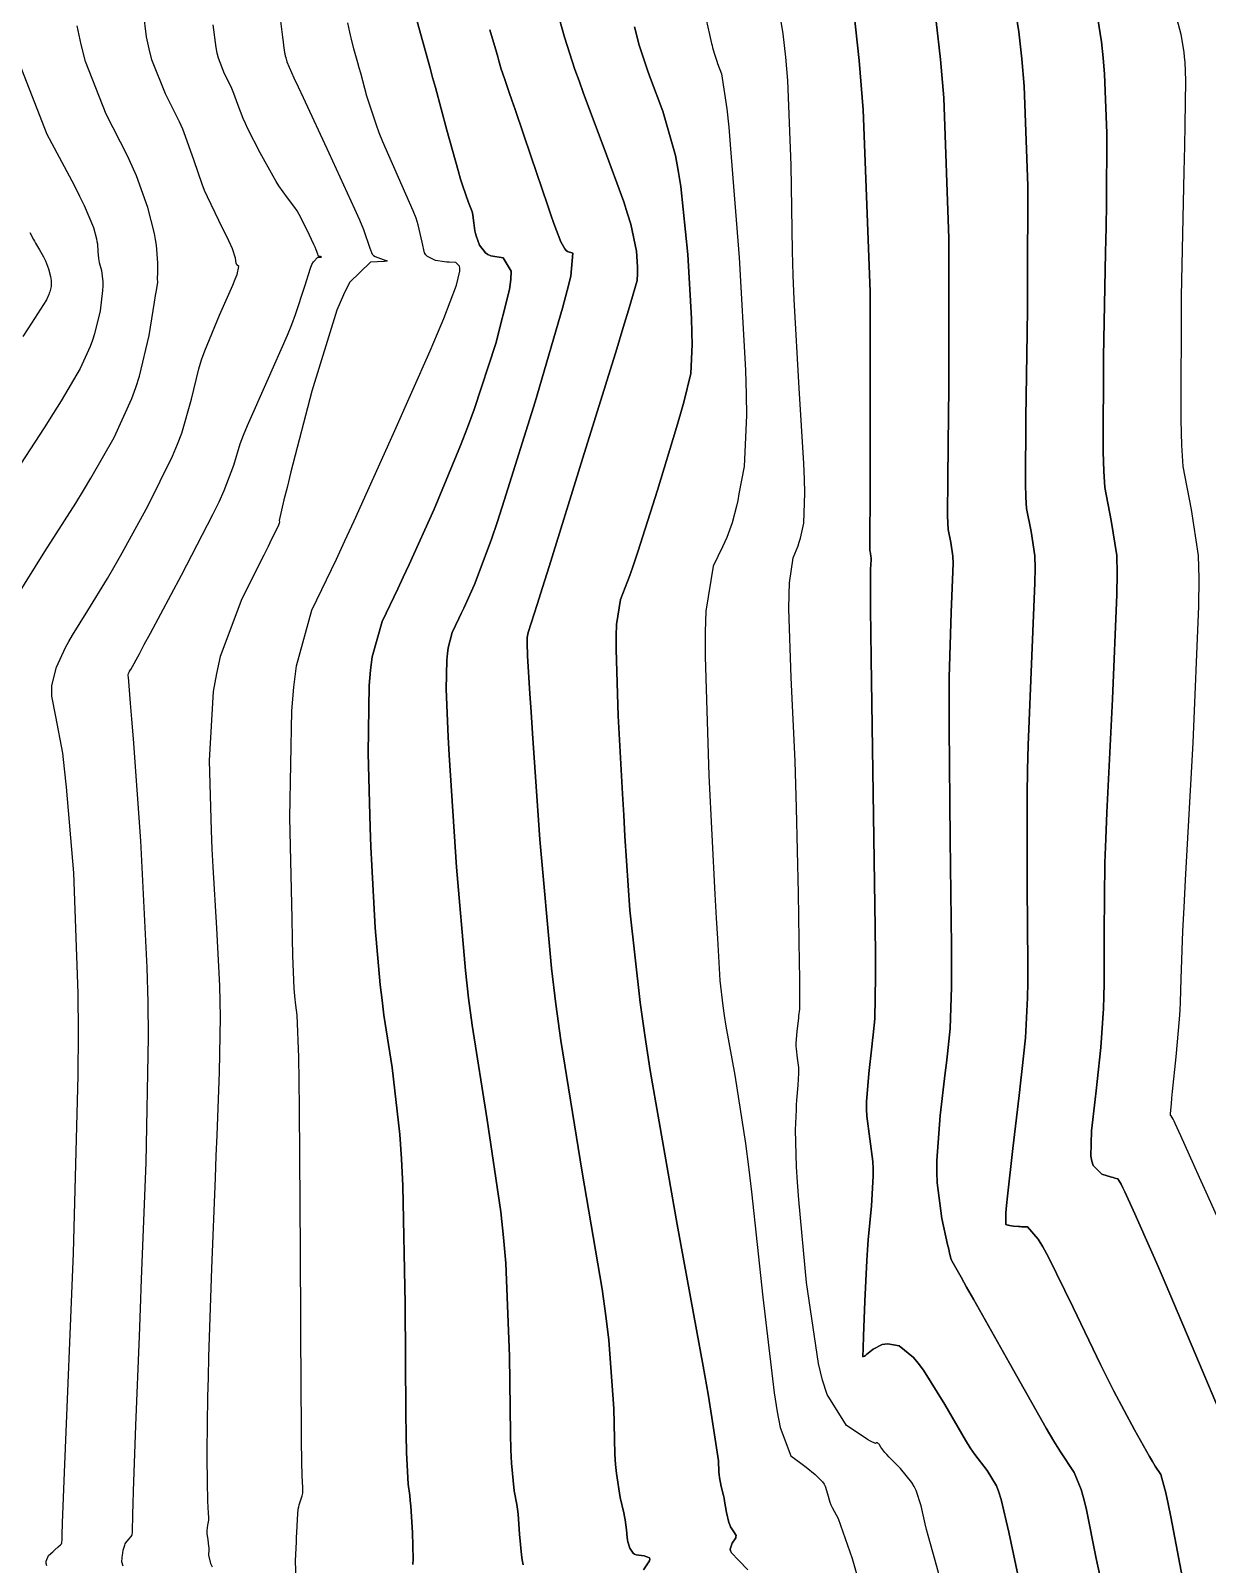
# Model space of a CAD drawing. Header units: metres. Extents: x 837476 to 838477, y 1189012 to 1191014.
# Drawn here: x 837809.7 to 837859.4, y 1189316.3 to 1189381.1 of the extents above; entities that cross this region are included whole.
import ezdxf

# ---------------------------------------------------------------- set-up
doc = ezdxf.new("R2010")
doc.units = ezdxf.units.M
doc.header["$LTSCALE"] = 0.3
doc.layers.add('COTAS 10', color=1, linetype='Continuous')
doc.layers.add('COTAS INT', color=252, linetype='Continuous')

msp = doc.modelspace()

# ---------------------------------------------------------------- linework, layer by layer
at = {"layer": 'COTAS 10'}
for points in [[(837835.58, 1189316.024), (837835.828, 1189316.407), (837835.842, 1189316.479), (837835.833, 1189316.536), (837835.6, 1189316.618), (837835.272, 1189316.658), (837835.202, 1189316.689), (837835.141, 1189316.727), (837834.995, 1189316.936), (837834.922, 1189317.216), (837834.906, 1189317.3), (837834.892, 1189317.386), (837834.861, 1189317.719), (837834.808, 1189318.141), (837834.781, 1189318.283), (837834.749, 1189318.436), (837834.588, 1189319.083), (837834.43, 1189320.096), (837834.398, 1189320.481), (837834.373, 1189320.912), (837834.327, 1189322.843), (837834.115, 1189325.731), (837833.985, 1189326.764), (837833.824, 1189327.899), (837832.986, 1189332.843), (837832.078, 1189338.409), (837831.873, 1189339.937), (837831.688, 1189341.458), (837831.19, 1189346.904), (837830.888, 1189351.385), (837830.828, 1189352.297), (837830.777, 1189353.068), (837830.678, 1189354.667), (837830.66, 1189355.227), (837830.661, 1189355.342), (837830.664, 1189355.44), (837830.698, 1189355.651), (837831.085, 1189356.844), (837831.31, 1189357.562), (837831.588, 1189358.447), (837833.018, 1189363.042), (837834.445, 1189367.654), (837834.72, 1189368.55), (837834.943, 1189369.28), (837835.314, 1189370.542), (837835.328, 1189370.843), (837835.326, 1189370.968), (837835.322, 1189371.111), (837835.284, 1189371.777), (837835.041, 1189372.92), (837834.908, 1189373.364), (837834.746, 1189373.864), (837833.921, 1189376.128), (837833.046, 1189378.446), (837832.853, 1189378.979), (837832.681, 1189379.465), (837832.235, 1189380.828), (837831.918, 1189381.984)], [(837831.918, 1189381.984), (837832.235, 1189380.828), (837832.681, 1189379.465), (837832.853, 1189378.979), (837833.046, 1189378.446), (837833.921, 1189376.128), (837834.746, 1189373.864), (837834.908, 1189373.364), (837835.041, 1189372.92), (837835.284, 1189371.777), (837835.322, 1189371.111), (837835.326, 1189370.968), (837835.328, 1189370.843), (837835.314, 1189370.542), (837834.943, 1189369.28), (837834.72, 1189368.55), (837834.445, 1189367.654), (837833.018, 1189363.042), (837831.588, 1189358.447), (837831.31, 1189357.562), (837831.085, 1189356.844), (837830.698, 1189355.651), (837830.664, 1189355.44), (837830.661, 1189355.342), (837830.66, 1189355.227), (837830.678, 1189354.667), (837830.777, 1189353.068), (837830.828, 1189352.297), (837830.888, 1189351.385), (837831.19, 1189346.904), (837831.688, 1189341.458), (837831.873, 1189339.937), (837832.078, 1189338.409), (837832.986, 1189332.843), (837833.824, 1189327.899), (837833.985, 1189326.764), (837834.115, 1189325.731), (837834.327, 1189322.843), (837834.373, 1189320.912), (837834.398, 1189320.481), (837834.43, 1189320.096), (837834.588, 1189319.083), (837834.749, 1189318.436), (837834.781, 1189318.283), (837834.808, 1189318.141), (837834.861, 1189317.719), (837834.892, 1189317.386), (837834.906, 1189317.3), (837834.922, 1189317.216), (837834.995, 1189316.936), (837835.141, 1189316.727), (837835.202, 1189316.689), (837835.272, 1189316.658), (837835.6, 1189316.618), (837835.833, 1189316.536), (837835.842, 1189316.479), (837835.828, 1189316.407), (837835.58, 1189316.024)], [(837813.581, 1189316.187), (837813.526, 1189316.363), (837813.535, 1189316.53), (837813.54, 1189316.582), (837813.547, 1189316.637), (837813.583, 1189316.858), (837813.647, 1189317.073), (837813.671, 1189317.124), (837813.697, 1189317.172), (837813.817, 1189317.317), (837813.925, 1189317.437), (837813.944, 1189317.47), (837813.959, 1189317.503), (837813.975, 1189317.619), (837813.989, 1189318.379), (837814.003, 1189318.818), (837814.021, 1189319.356), (837814.123, 1189322.123), (837814.269, 1189325.904), (837814.315, 1189327.081), (837814.364, 1189328.315), (837814.559, 1189333.241), (837814.652, 1189338.547), (837814.636, 1189340.021), (837814.602, 1189341.496), (837814.33, 1189346.842), (837814.012, 1189351.164), (837813.949, 1189351.994), (837813.898, 1189352.665), (837813.804, 1189353.767), (837813.792, 1189353.831), (837813.791, 1189353.848), (837813.792, 1189353.864), (837813.806, 1189353.922), (837813.835, 1189353.983), (837813.845, 1189354.002), (837813.856, 1189354.022), (837813.905, 1189354.099), (837814.267, 1189354.761), (837814.476, 1189355.149), (837814.732, 1189355.626), (837816.051, 1189358.086), (837817.378, 1189360.648), (837817.64, 1189361.188), (837817.856, 1189361.655), (837818.254, 1189362.731), (837818.531, 1189363.641), (837818.67, 1189364.002), (837818.837, 1189364.412), (837819.665, 1189366.287), (837820.522, 1189368.232), (837820.707, 1189368.686), (837820.87, 1189369.102), (837821.267, 1189370.298), (837821.503, 1189371.066), (837821.563, 1189371.213), (837821.621, 1189371.332), (837821.813, 1189371.523), (837821.938, 1189371.53), (837821.954, 1189371.533), (837821.962, 1189371.535), (837821.924, 1189371.549), (837821.852, 1189371.573), (837821.837, 1189371.583), (837821.826, 1189371.595), (837821.806, 1189371.648), (837821.737, 1189371.843), (837821.693, 1189371.944), (837821.64, 1189372.065), (837821.361, 1189372.669), (837821.023, 1189373.328), (837820.932, 1189373.483), (837820.843, 1189373.625), (837820.531, 1189374.042), (837820.169, 1189374.538), (837820.048, 1189374.732), (837819.918, 1189374.95), (837819.371, 1189375.94), (837818.859, 1189376.951), (837818.75, 1189377.183), (837818.655, 1189377.394), (837818.431, 1189377.98), (837818.265, 1189378.453), (837818.207, 1189378.592), (837818.144, 1189378.734), (837817.871, 1189379.278), (837817.611, 1189379.939), (837817.555, 1189380.157), (837817.507, 1189380.389), (837817.391, 1189381.349)], [(837855.36, 1189313.529), (837854.717, 1189316.499), (837854.284, 1189318.633), (837854.179, 1189319.063), (837854.08, 1189319.423), (837853.777, 1189320.141), (837853.199, 1189321.009), (837852.927, 1189321.463), (837852.606, 1189322.01), (837851.043, 1189324.758), (837849.526, 1189327.463), (837849.235, 1189327.982), (837849, 1189328.402), (837848.617, 1189329.09), (837848.6, 1189329.122), (837848.596, 1189329.128), (837848.593, 1189329.133), (837848.582, 1189329.141), (837848.516, 1189329.408), (837848.478, 1189329.577), (837848.431, 1189329.787), (837848.189, 1189330.886), (837847.997, 1189332.385), (837847.982, 1189332.846), (837847.983, 1189333.328), (837848.122, 1189335.234), (837848.336, 1189337.039), (837848.385, 1189337.456), (837848.428, 1189337.838), (837848.545, 1189338.918), (837848.597, 1189340.658), (837848.599, 1189341.456), (837848.596, 1189342.39), (837848.542, 1189346.905), (837848.496, 1189351.666), (837848.498, 1189352.756), (837848.506, 1189353.748), (837848.589, 1189356.502), (837848.661, 1189358.241), (837848.663, 1189358.591), (837848.656, 1189358.884), (837848.567, 1189359.469), (837848.462, 1189360.016), (837848.445, 1189360.284), (837848.434, 1189360.604), (837848.44, 1189362.182), (837848.473, 1189364.897), (837848.479, 1189365.933), (837848.484, 1189367.093), (837848.492, 1189372.31), (837848.269, 1189378.258), (837848.129, 1189379.878), (837847.955, 1189381.487)], [(837847.955, 1189381.487), (837848.129, 1189379.878), (837848.269, 1189378.258), (837848.492, 1189372.31), (837848.484, 1189367.093), (837848.479, 1189365.933), (837848.473, 1189364.897), (837848.44, 1189362.182), (837848.434, 1189360.604), (837848.445, 1189360.284), (837848.462, 1189360.016), (837848.567, 1189359.469), (837848.656, 1189358.884), (837848.663, 1189358.591), (837848.661, 1189358.241), (837848.589, 1189356.502), (837848.506, 1189353.748), (837848.498, 1189352.756), (837848.496, 1189351.666), (837848.542, 1189346.905), (837848.596, 1189342.39), (837848.599, 1189341.456), (837848.597, 1189340.658), (837848.545, 1189338.918), (837848.428, 1189337.838), (837848.385, 1189337.456), (837848.336, 1189337.039), (837848.122, 1189335.234), (837847.983, 1189333.328), (837847.982, 1189332.846), (837847.997, 1189332.385), (837848.189, 1189330.886), (837848.431, 1189329.787), (837848.478, 1189329.577), (837848.516, 1189329.408), (837848.582, 1189329.141), (837848.593, 1189329.133), (837848.596, 1189329.128), (837848.6, 1189329.122), (837848.617, 1189329.09), (837849, 1189328.402), (837849.235, 1189327.982), (837849.526, 1189327.463), (837851.043, 1189324.758), (837852.606, 1189322.01), (837852.927, 1189321.463), (837853.199, 1189321.009), (837853.777, 1189320.141), (837854.08, 1189319.423), (837854.179, 1189319.063), (837854.284, 1189318.633), (837854.717, 1189316.499), (837855.36, 1189313.529)]]:
    msp.add_lwpolyline(points, dxfattribs=at)
at = {"layer": 'COTAS INT'}
for points in [[(837858.418, 1189315.381), (837857.872, 1189318.261), (837857.759, 1189318.82), (837857.662, 1189319.275), (837857.449, 1189320.058), (837857.212, 1189320.414), (837857.1, 1189320.6), (837856.968, 1189320.824), (837856.327, 1189321.951), (837855.461, 1189323.581), (837855.188, 1189324.122), (837854.9, 1189324.702), (837853.74, 1189327.123), (837852.68, 1189329.274), (837852.456, 1189329.684), (837852.261, 1189330.013), (837851.807, 1189330.533), (837851.559, 1189330.533), (837851.495, 1189330.536), (837851.433, 1189330.539), (837851.223, 1189330.56), (837851.052, 1189330.586), (837851.014, 1189330.593), (837850.98, 1189330.599), (837850.889, 1189330.62), (837850.897, 1189331.125), (837850.924, 1189331.436), (837850.963, 1189331.822), (837851.193, 1189333.837), (837851.458, 1189336.076), (837851.519, 1189336.603), (837851.574, 1189337.09), (837851.728, 1189338.515), (837851.81, 1189340.208), (837851.82, 1189340.865), (837851.825, 1189341.602), (837851.797, 1189344.943), (837851.79, 1189348.789), (837851.808, 1189349.846), (837851.834, 1189350.898), (837851.999, 1189354.667), (837852.127, 1189357.753), (837852.13, 1189358.374), (837852.119, 1189358.895), (837851.961, 1189359.934), (837851.773, 1189360.904), (837851.744, 1189361.381), (837851.724, 1189361.948), (837851.734, 1189364.749), (837851.793, 1189368.313), (837851.805, 1189369.361), (837851.813, 1189370.436), (837851.827, 1189374.539), (837851.669, 1189378.763), (837851.57, 1189379.914), (837851.446, 1189381.056), (837850.798, 1189385.115)], [(837850.798, 1189385.115), (837851.446, 1189381.056), (837851.57, 1189379.914), (837851.669, 1189378.763), (837851.827, 1189374.539), (837851.813, 1189370.436), (837851.805, 1189369.361), (837851.793, 1189368.313), (837851.734, 1189364.749), (837851.724, 1189361.948), (837851.744, 1189361.381), (837851.773, 1189360.904), (837851.961, 1189359.934), (837852.119, 1189358.895), (837852.13, 1189358.374), (837852.127, 1189357.753), (837851.999, 1189354.667), (837851.834, 1189350.898), (837851.808, 1189349.846), (837851.79, 1189348.789), (837851.797, 1189344.943), (837851.825, 1189341.602), (837851.82, 1189340.865), (837851.81, 1189340.208), (837851.728, 1189338.515), (837851.574, 1189337.09), (837851.519, 1189336.603), (837851.458, 1189336.076), (837851.193, 1189333.837), (837850.963, 1189331.822), (837850.924, 1189331.436), (837850.897, 1189331.125), (837850.889, 1189330.62), (837850.98, 1189330.599), (837851.014, 1189330.593), (837851.052, 1189330.586), (837851.223, 1189330.56), (837851.433, 1189330.539), (837851.495, 1189330.536), (837851.559, 1189330.533), (837851.807, 1189330.533), (837852.261, 1189330.013), (837852.456, 1189329.684), (837852.68, 1189329.274), (837853.74, 1189327.123), (837854.9, 1189324.702), (837855.188, 1189324.122), (837855.461, 1189323.581), (837856.327, 1189321.951), (837856.968, 1189320.824), (837857.1, 1189320.6), (837857.212, 1189320.414), (837857.449, 1189320.058), (837857.662, 1189319.275), (837857.759, 1189318.82), (837857.872, 1189318.261), (837858.418, 1189315.381)], [(837848.469, 1189314.38), (837847.904, 1189316.416), (837847.607, 1189317.474), (837847.54, 1189317.733), (837847.479, 1189317.977), (837847.315, 1189318.734), (837847.106, 1189319.378), (837847.018, 1189319.55), (837846.915, 1189319.719), (837846.435, 1189320.308), (837845.964, 1189320.793), (837845.867, 1189320.897), (837845.786, 1189320.988), (837845.616, 1189321.205), (837845.549, 1189321.313), (837845.533, 1189321.334), (837845.518, 1189321.353), (837845.473, 1189321.389), (837845.436, 1189321.393), (837845.425, 1189321.392), (837845.415, 1189321.389), (837845.38, 1189321.369), (837845.172, 1189321.468), (837845.053, 1189321.541), (837844.908, 1189321.633), (837844.16, 1189322.129), (837843.339, 1189323.435), (837843.148, 1189324.039), (837842.972, 1189324.747), (837842.467, 1189328.177), (837842.149, 1189331.668), (837842.092, 1189332.415), (837842.048, 1189333.066), (837841.998, 1189334.623), (837842.039, 1189335.481), (837842.051, 1189335.691), (837842.065, 1189335.89), (837842.118, 1189336.512), (837842.149, 1189337.021), (837842.148, 1189337.148), (837842.143, 1189337.271), (837842.091, 1189337.665), (837842.041, 1189338.053), (837842.037, 1189338.172), (837842.037, 1189338.296), (837842.072, 1189338.784), (837842.127, 1189339.245), (837842.139, 1189339.351), (837842.15, 1189339.448), (837842.18, 1189339.724), (837842.186, 1189340.608), (837842.182, 1189341.089), (837842.176, 1189341.673), (837842.133, 1189344.633), (837842.05, 1189348.238), (837842.019, 1189349.228), (837841.984, 1189350.215), (837841.827, 1189353.748), (837841.727, 1189356.661), (837841.729, 1189357.257), (837841.743, 1189357.76), (837841.898, 1189358.818), (837842.111, 1189359.322), (837842.162, 1189359.477), (837842.209, 1189359.639), (837842.35, 1189360.278), (837842.392, 1189361.568), (837842.377, 1189362.14), (837842.35, 1189362.806), (837842.159, 1189365.986), (837841.945, 1189369.737), (837841.904, 1189370.762), (837841.871, 1189371.781), (837841.819, 1189375.412), (837841.679, 1189378.995), (837841.591, 1189379.984), (837841.482, 1189380.971), (837840.909, 1189384.523)], [(837848.469, 1189314.38), (837847.904, 1189316.416), (837847.607, 1189317.474), (837847.54, 1189317.733), (837847.479, 1189317.977), (837847.315, 1189318.734), (837847.106, 1189319.378), (837847.018, 1189319.55), (837846.915, 1189319.719), (837846.435, 1189320.308), (837845.964, 1189320.793), (837845.867, 1189320.897), (837845.786, 1189320.988), (837845.616, 1189321.205), (837845.549, 1189321.313), (837845.533, 1189321.334), (837845.518, 1189321.353), (837845.473, 1189321.389), (837845.436, 1189321.393), (837845.425, 1189321.392), (837845.415, 1189321.389), (837845.38, 1189321.369), (837845.172, 1189321.468), (837845.053, 1189321.541), (837844.908, 1189321.633), (837844.16, 1189322.129), (837843.339, 1189323.435), (837843.148, 1189324.039), (837842.972, 1189324.747), (837842.467, 1189328.177), (837842.149, 1189331.668), (837842.092, 1189332.415), (837842.048, 1189333.066), (837841.998, 1189334.623), (837842.039, 1189335.481), (837842.051, 1189335.691), (837842.065, 1189335.89), (837842.118, 1189336.512), (837842.149, 1189337.021), (837842.148, 1189337.148), (837842.143, 1189337.271), (837842.091, 1189337.665), (837842.041, 1189338.053), (837842.037, 1189338.172), (837842.037, 1189338.296), (837842.072, 1189338.784), (837842.127, 1189339.245), (837842.139, 1189339.351), (837842.15, 1189339.448), (837842.18, 1189339.724), (837842.186, 1189340.608), (837842.182, 1189341.089), (837842.176, 1189341.673), (837842.133, 1189344.633), (837842.05, 1189348.238), (837842.019, 1189349.228), (837841.984, 1189350.215), (837841.827, 1189353.748), (837841.727, 1189356.661), (837841.729, 1189357.257), (837841.743, 1189357.76), (837841.898, 1189358.818), (837842.111, 1189359.322), (837842.162, 1189359.477), (837842.209, 1189359.639), (837842.35, 1189360.278), (837842.392, 1189361.568), (837842.377, 1189362.14), (837842.35, 1189362.806), (837842.159, 1189365.986), (837841.945, 1189369.737), (837841.904, 1189370.762), (837841.871, 1189371.781), (837841.819, 1189375.412), (837841.679, 1189378.995), (837841.591, 1189379.984), (837841.482, 1189380.971), (837840.909, 1189384.523)], [(837854.554, 1189383.027), (837854.937, 1189380.625), (837855.011, 1189379.949), (837855.07, 1189379.268), (837855.163, 1189376.768), (837855.143, 1189373.779), (837855.13, 1189372.789), (837855.114, 1189371.729), (837855.029, 1189367.316), (837855.014, 1189363.292), (837855.043, 1189362.477), (837855.085, 1189361.792), (837855.354, 1189360.399), (837855.581, 1189358.906), (837855.597, 1189358.158), (837855.593, 1189357.265), (837855.409, 1189352.832), (837855.161, 1189348.049), (837855.117, 1189346.935), (837855.084, 1189345.913), (837855.052, 1189342.982), (837855.054, 1189340.814), (837855.041, 1189340.273), (837855.023, 1189339.758), (837854.91, 1189338.112), (837854.76, 1189336.671), (837854.718, 1189336.285), (837854.675, 1189335.906), (837854.521, 1189334.581), (837854.493, 1189333.518), (837854.53, 1189333.302), (837854.586, 1189333.121), (837854.951, 1189332.751), (837855.355, 1189332.631), (837855.435, 1189332.608), (837855.503, 1189332.589), (837855.632, 1189332.556), (837855.768, 1189332.326), (837855.839, 1189332.183), (837855.924, 1189332.006), (837856.352, 1189331.079), (837857.064, 1189329.462), (837857.329, 1189328.849), (837857.623, 1189328.165), (837858.928, 1189325.099), (837860.146, 1189322.195)], [(837860.146, 1189322.195), (837858.928, 1189325.099), (837857.623, 1189328.165), (837857.329, 1189328.849), (837857.064, 1189329.462), (837856.352, 1189331.079), (837855.924, 1189332.006), (837855.839, 1189332.183), (837855.768, 1189332.326), (837855.632, 1189332.556), (837855.503, 1189332.589), (837855.435, 1189332.608), (837855.355, 1189332.631), (837854.951, 1189332.751), (837854.586, 1189333.121), (837854.53, 1189333.302), (837854.493, 1189333.518), (837854.521, 1189334.581), (837854.675, 1189335.906), (837854.718, 1189336.285), (837854.76, 1189336.671), (837854.91, 1189338.112), (837855.023, 1189339.758), (837855.041, 1189340.273), (837855.054, 1189340.814), (837855.052, 1189342.982), (837855.084, 1189345.913), (837855.117, 1189346.935), (837855.161, 1189348.049), (837855.409, 1189352.832), (837855.593, 1189357.265), (837855.597, 1189358.158), (837855.581, 1189358.906), (837855.354, 1189360.399), (837855.085, 1189361.792), (837855.043, 1189362.477), (837855.014, 1189363.292), (837855.029, 1189367.316), (837855.114, 1189371.729), (837855.13, 1189372.789), (837855.143, 1189373.779), (837855.163, 1189376.768), (837855.07, 1189379.268), (837855.011, 1189379.949), (837854.937, 1189380.625), (837854.554, 1189383.027)], [(837810.357, 1189316.2), (837810.331, 1189316.299), (837810.321, 1189316.389), (837810.419, 1189316.629), (837810.606, 1189316.791), (837810.652, 1189316.832), (837810.697, 1189316.87), (837810.838, 1189316.994), (837810.938, 1189317.088), (837810.957, 1189317.108), (837810.973, 1189317.125), (837810.995, 1189317.164), (837810.998, 1189317.307), (837811.001, 1189317.389), (837811.004, 1189317.489), (837811.023, 1189318.007), (837811.107, 1189320.144), (837811.476, 1189329.411), (837811.68, 1189336.922), (837811.692, 1189338.725), (837811.685, 1189340.408), (837811.498, 1189345.49), (837811.19, 1189349.12), (837811.107, 1189349.889), (837811.025, 1189350.555), (837810.735, 1189352.106), (837810.566, 1189352.963), (837810.56, 1189353.192), (837810.571, 1189353.416), (837810.76, 1189354.196), (837811.149, 1189355.022), (837811.287, 1189355.276), (837811.437, 1189355.541), (837812.089, 1189356.589), (837812.925, 1189357.946), (837813.192, 1189358.405), (837813.475, 1189358.901), (837814.623, 1189360.996), (837815.666, 1189363.109), (837815.882, 1189363.616), (837816.067, 1189364.09), (837816.473, 1189365.518), (837816.776, 1189366.799), (837816.897, 1189367.179), (837817.033, 1189367.571), (837817.655, 1189369.075), (837818.221, 1189370.349), (837818.321, 1189370.595), (837818.397, 1189370.794), (837818.468, 1189371.126), (837818.392, 1189371.198), (837818.376, 1189371.233), (837818.361, 1189371.274), (837818.326, 1189371.478), (837818.206, 1189371.873), (837818.137, 1189372.035), (837818.053, 1189372.219), (837817.624, 1189373.074), (837817.143, 1189374.072), (837817.026, 1189374.346), (837816.917, 1189374.62), (837816.584, 1189375.605), (837816.224, 1189376.633), (837816.098, 1189376.936), (837815.96, 1189377.246), (837815.367, 1189378.428), (837814.8, 1189379.868), (837814.679, 1189380.341), (837814.574, 1189380.846), (837814.321, 1189382.937)], [(837860.707, 1189329.026), (837859.368, 1189331.993), (837859.088, 1189332.616), (837858.846, 1189333.152), (837858.299, 1189334.37), (837858.056, 1189334.899), (837858.007, 1189335.001), (837857.966, 1189335.083), (837857.882, 1189335.22), (837857.857, 1189335.242), (837857.853, 1189335.252), (837857.85, 1189335.265), (837857.85, 1189335.325), (837857.893, 1189335.735), (837857.916, 1189335.968), (837857.945, 1189336.252), (837858.093, 1189337.709), (837858.236, 1189339.308), (837858.262, 1189339.682), (837858.282, 1189340.026), (837858.307, 1189341.02), (837858.378, 1189343.036), (837858.427, 1189344.024), (837858.489, 1189345.199), (837858.819, 1189350.997), (837859.059, 1189356.777), (837859.065, 1189357.942), (837859.044, 1189358.917), (837858.747, 1189360.863), (837858.396, 1189362.68), (837858.341, 1189363.573), (837858.305, 1189364.636), (837858.323, 1189369.884), (837858.434, 1189375.145), (837858.455, 1189376.217), (837858.472, 1189377.122), (837858.499, 1189378.997), (837858.47, 1189379.773), (837858.452, 1189379.984), (837858.429, 1189380.194), (837858.31, 1189380.939), (837857.783, 1189382.92)], [(837860.707, 1189329.026), (837859.368, 1189331.993), (837859.088, 1189332.616), (837858.846, 1189333.152), (837858.299, 1189334.37), (837858.056, 1189334.899), (837858.007, 1189335.001), (837857.966, 1189335.083), (837857.882, 1189335.22), (837857.857, 1189335.242), (837857.853, 1189335.252), (837857.85, 1189335.265), (837857.85, 1189335.325), (837857.893, 1189335.735), (837857.916, 1189335.968), (837857.945, 1189336.252), (837858.093, 1189337.709), (837858.236, 1189339.308), (837858.262, 1189339.682), (837858.282, 1189340.026), (837858.307, 1189341.02), (837858.378, 1189343.036), (837858.427, 1189344.024), (837858.489, 1189345.199), (837858.819, 1189350.997), (837859.059, 1189356.777), (837859.065, 1189357.942), (837859.044, 1189358.917), (837858.747, 1189360.863), (837858.396, 1189362.68), (837858.341, 1189363.573), (837858.305, 1189364.636), (837858.323, 1189369.884), (837858.434, 1189375.145), (837858.455, 1189376.217), (837858.472, 1189377.122), (837858.499, 1189378.997), (837858.47, 1189379.773), (837858.452, 1189379.984), (837858.429, 1189380.194), (837858.31, 1189380.939), (837857.783, 1189382.92)], [(837820.195, 1189381.848), (837820.32, 1189380.831), (837820.345, 1189380.633), (837820.365, 1189380.471), (837820.402, 1189380.186), (837820.412, 1189380.135), (837820.416, 1189380.12), (837820.42, 1189380.104), (837820.436, 1189380.044), (837820.457, 1189379.966), (837820.465, 1189379.939), (837820.473, 1189379.91), (837820.507, 1189379.783), (837820.802, 1189379.108), (837820.974, 1189378.732), (837821.186, 1189378.275), (837822.278, 1189375.941), (837823.365, 1189373.577), (837823.573, 1189373.101), (837823.742, 1189372.702), (837824.015, 1189371.902), (837824.107, 1189371.65), (837824.161, 1189371.596), (837824.228, 1189371.548), (837824.57, 1189371.433), (837824.746, 1189371.37), (837824.708, 1189371.357), (837824.632, 1189371.344), (837824.044, 1189371.311), (837823.156, 1189370.462), (837822.891, 1189369.935), (837822.618, 1189369.282), (837821.563, 1189365.866), (837820.676, 1189362.447), (837820.509, 1189361.791), (837820.376, 1189361.261), (837820.18, 1189360.394), (837820.189, 1189360.331), (837820.185, 1189360.306), (837820.178, 1189360.279), (837820.132, 1189360.156), (837819.858, 1189359.598), (837819.707, 1189359.295), (837819.525, 1189358.929), (837818.594, 1189357.075), (837817.689, 1189354.646), (837817.522, 1189353.918), (837817.39, 1189353.165), (837817.218, 1189350.243), (837817.304, 1189347.283), (837817.336, 1189346.505), (837817.371, 1189345.746), (837817.528, 1189343.155), (837817.655, 1189340.719), (837817.672, 1189340.056), (837817.68, 1189339.399), (837817.642, 1189337.07), (837817.537, 1189334.402), (837817.503, 1189333.531), (837817.467, 1189332.603), (837817.32, 1189328.773), (837817.192, 1189325.027), (837817.169, 1189324.152), (837817.15, 1189323.347), (837817.124, 1189321.022), (837817.137, 1189319.487), (837817.142, 1189319.179), (837817.149, 1189318.922), (837817.178, 1189318.416), (837817.195, 1189318.233), (837817.194, 1189318.18), (837817.19, 1189318.126), (837817.153, 1189317.92), (837817.12, 1189317.695), (837817.118, 1189317.629), (837817.12, 1189317.56), (837817.155, 1189317.298), (837817.194, 1189317.031), (837817.199, 1189316.959), (837817.201, 1189316.889), (837817.188, 1189316.642), (837817.275, 1189316.294), (837817.341, 1189316.159)], [(837851.42, 1189315.753), (837851.016, 1189317.617), (837850.695, 1189319.006), (837850.598, 1189319.306), (837850.498, 1189319.571), (837850.106, 1189320.225), (837849.578, 1189320.906), (837849.392, 1189321.189), (837849.189, 1189321.511), (837848.31, 1189323.016), (837847.411, 1189324.473), (837847.195, 1189324.765), (837846.993, 1189325.01), (837846.385, 1189325.495), (837845.903, 1189325.578), (837845.781, 1189325.57), (837845.665, 1189325.548), (837845.286, 1189325.355), (837845.009, 1189325.133), (837844.956, 1189325.092), (837844.913, 1189325.061), (837844.846, 1189325.025), (837844.861, 1189325.4), (837844.881, 1189325.911), (837844.939, 1189327.38), (837845.024, 1189329.108), (837845.052, 1189329.553), (837845.082, 1189329.984), (837845.21, 1189331.42), (837845.285, 1189332.671), (837845.283, 1189332.986), (837845.271, 1189333.286), (837845.145, 1189334.255), (837845.021, 1189335.212), (837845.011, 1189335.504), (837845.011, 1189335.809), (837845.097, 1189337.009), (837845.232, 1189338.142), (837845.262, 1189338.404), (837845.289, 1189338.643), (837845.363, 1189339.321), (837845.384, 1189341.108), (837845.378, 1189342.047), (837845.367, 1189343.178), (837845.287, 1189348.866), (837845.202, 1189354.543), (837845.188, 1189355.667), (837845.178, 1189356.597), (837845.179, 1189358.338), (837845.195, 1189358.729), (837845.196, 1189358.807), (837845.194, 1189358.873), (837845.174, 1189359.005), (837845.15, 1189359.128), (837845.147, 1189359.188), (837845.144, 1189359.26), (837845.145, 1189359.615), (837845.153, 1189361.481), (837845.154, 1189362.505), (837845.155, 1189363.75), (837845.156, 1189370.081), (837844.869, 1189377.753), (837844.688, 1189379.843), (837844.463, 1189381.918)], [(837844.463, 1189381.918), (837844.688, 1189379.843), (837844.869, 1189377.753), (837845.156, 1189370.081), (837845.155, 1189363.75), (837845.154, 1189362.505), (837845.153, 1189361.481), (837845.145, 1189359.615), (837845.144, 1189359.26), (837845.147, 1189359.188), (837845.15, 1189359.128), (837845.174, 1189359.005), (837845.194, 1189358.873), (837845.196, 1189358.807), (837845.195, 1189358.729), (837845.179, 1189358.338), (837845.178, 1189356.597), (837845.188, 1189355.667), (837845.202, 1189354.543), (837845.287, 1189348.866), (837845.367, 1189343.178), (837845.378, 1189342.047), (837845.384, 1189341.108), (837845.363, 1189339.321), (837845.289, 1189338.643), (837845.262, 1189338.404), (837845.232, 1189338.142), (837845.097, 1189337.009), (837845.011, 1189335.809), (837845.011, 1189335.504), (837845.021, 1189335.212), (837845.145, 1189334.255), (837845.271, 1189333.286), (837845.283, 1189332.986), (837845.285, 1189332.671), (837845.21, 1189331.42), (837845.082, 1189329.984), (837845.052, 1189329.553), (837845.024, 1189329.108), (837844.939, 1189327.38), (837844.881, 1189325.911), (837844.861, 1189325.4), (837844.846, 1189325.025), (837844.913, 1189325.061), (837844.956, 1189325.092), (837845.009, 1189325.133), (837845.286, 1189325.355), (837845.665, 1189325.548), (837845.781, 1189325.57), (837845.903, 1189325.578), (837846.385, 1189325.495), (837846.993, 1189325.01), (837847.195, 1189324.765), (837847.411, 1189324.473), (837848.31, 1189323.016), (837849.189, 1189321.511), (837849.392, 1189321.189), (837849.578, 1189320.906), (837850.106, 1189320.225), (837850.498, 1189319.571), (837850.598, 1189319.306), (837850.695, 1189319.006), (837851.016, 1189317.617), (837851.42, 1189315.753)], [(837809.018, 1189357.06), (837810.273, 1189359.078), (837811.584, 1189361.13), (837811.909, 1189361.662), (837812.217, 1189362.177), (837813.195, 1189363.907), (837813.951, 1189365.557), (837814.12, 1189366.022), (837814.272, 1189366.492), (837814.677, 1189368.218), (837814.91, 1189369.629), (837814.954, 1189369.9), (837814.989, 1189370.118), (837815.041, 1189370.475), (837815.039, 1189370.61), (837815.04, 1189370.689), (837815.042, 1189370.787), (837815.052, 1189371.291), (837814.995, 1189372.027), (837814.955, 1189372.271), (837814.903, 1189372.532), (837814.624, 1189373.621), (837814.141, 1189374.959), (837813.96, 1189375.377), (837813.759, 1189375.817), (837812.863, 1189377.578), (837811.99, 1189379.797), (837811.803, 1189380.525), (837811.64, 1189381.303)], [(837820.902, 1189315.575), (837820.872, 1189316.404), (837820.905, 1189317.209), (837820.913, 1189317.405), (837820.922, 1189317.59), (837820.949, 1189318.163), (837820.986, 1189318.592), (837821.001, 1189318.687), (837821.017, 1189318.77), (837821.09, 1189318.984), (837821.155, 1189319.152), (837821.167, 1189319.207), (837821.175, 1189319.267), (837821.18, 1189319.512), (837821.166, 1189319.74), (837821.162, 1189319.788), (837821.158, 1189319.83), (837821.143, 1189319.928), (837821.124, 1189321.427), (837821.118, 1189322.352), (837821.111, 1189323.498), (837821.082, 1189329.48), (837821.04, 1189335.531), (837821.026, 1189336.72), (837821.011, 1189337.699), (837820.943, 1189339.48), (837820.876, 1189339.9), (837820.861, 1189340.021), (837820.847, 1189340.143), (837820.806, 1189340.602), (837820.759, 1189341.999), (837820.741, 1189342.713), (837820.721, 1189343.569), (837820.629, 1189347.84), (837820.707, 1189352.345), (837820.794, 1189353.348), (837820.909, 1189354.245), (837821.561, 1189356.602), (837822.599, 1189358.759), (837822.958, 1189359.531), (837823.347, 1189360.378), (837825.01, 1189364.064), (837826.554, 1189367.57), (837826.868, 1189368.302), (837827.132, 1189368.932), (837827.679, 1189370.345), (837827.811, 1189370.941), (837827.814, 1189371.055), (837827.803, 1189371.147), (837827.643, 1189371.295), (837827.356, 1189371.311), (837827.265, 1189371.321), (837827.17, 1189371.332), (837826.784, 1189371.39), (837826.444, 1189371.55), (837826.378, 1189371.626), (837826.323, 1189371.716), (837826.224, 1189372.156), (837826.058, 1189372.897), (837825.962, 1189373.177), (837825.843, 1189373.49), (837825.228, 1189374.89), (837824.561, 1189376.4), (837824.409, 1189376.782), (837824.271, 1189377.148), (837823.887, 1189378.338), (837823.626, 1189379.307), (837823.564, 1189379.533), (837823.507, 1189379.741), (837823.34, 1189380.34), (837823.217, 1189380.798), (837823.188, 1189380.918), (837823.161, 1189381.035), (837823.081, 1189381.428)], [(837820.902, 1189315.575), (837820.872, 1189316.404), (837820.905, 1189317.209), (837820.913, 1189317.405), (837820.922, 1189317.59), (837820.949, 1189318.163), (837820.986, 1189318.592), (837821.001, 1189318.687), (837821.017, 1189318.77), (837821.09, 1189318.984), (837821.155, 1189319.152), (837821.167, 1189319.207), (837821.175, 1189319.267), (837821.18, 1189319.512), (837821.166, 1189319.74), (837821.162, 1189319.788), (837821.158, 1189319.83), (837821.143, 1189319.928), (837821.124, 1189321.427), (837821.118, 1189322.352), (837821.111, 1189323.498), (837821.082, 1189329.48), (837821.04, 1189335.531), (837821.026, 1189336.72), (837821.011, 1189337.699), (837820.943, 1189339.48), (837820.876, 1189339.9), (837820.861, 1189340.021), (837820.847, 1189340.143), (837820.806, 1189340.602), (837820.759, 1189341.999), (837820.741, 1189342.713), (837820.721, 1189343.569), (837820.629, 1189347.84), (837820.707, 1189352.345), (837820.794, 1189353.348), (837820.909, 1189354.245), (837821.561, 1189356.602), (837822.599, 1189358.759), (837822.958, 1189359.531), (837823.347, 1189360.378), (837825.01, 1189364.064), (837826.554, 1189367.57), (837826.868, 1189368.302), (837827.132, 1189368.932), (837827.679, 1189370.345), (837827.811, 1189370.941), (837827.814, 1189371.055), (837827.803, 1189371.147), (837827.643, 1189371.295), (837827.356, 1189371.311), (837827.265, 1189371.321), (837827.17, 1189371.332), (837826.784, 1189371.39), (837826.444, 1189371.55), (837826.378, 1189371.626), (837826.323, 1189371.716), (837826.224, 1189372.156), (837826.058, 1189372.897), (837825.962, 1189373.177), (837825.843, 1189373.49), (837825.228, 1189374.89), (837824.561, 1189376.4), (837824.409, 1189376.782), (837824.271, 1189377.148), (837823.887, 1189378.338), (837823.626, 1189379.307), (837823.564, 1189379.533), (837823.507, 1189379.741), (837823.34, 1189380.34), (837823.217, 1189380.798), (837823.188, 1189380.918), (837823.161, 1189381.035), (837823.081, 1189381.428)], [(837826.015, 1189381.493), (837826.244, 1189380.635), (837826.557, 1189379.515), (837826.663, 1189379.127), (837826.779, 1189378.704), (837827.268, 1189376.893), (837827.739, 1189375.187), (837827.844, 1189374.831), (837827.937, 1189374.525), (837828.179, 1189373.839), (837828.317, 1189373.489), (837828.344, 1189373.395), (837828.367, 1189373.301), (837828.41, 1189372.973), (837828.454, 1189372.634), (837828.477, 1189372.534), (837828.504, 1189372.431), (837828.643, 1189372.037), (837828.901, 1189371.703), (837829.003, 1189371.639), (837829.119, 1189371.587), (837829.65, 1189371.499), (837829.978, 1189370.939), (837829.967, 1189370.589), (837829.911, 1189370.154), (837829.339, 1189367.88), (837828.413, 1189365.088), (837828.134, 1189364.326), (837827.846, 1189363.569), (837826.723, 1189360.877), (837825.665, 1189358.531), (837825.417, 1189357.992), (837825.189, 1189357.501), (837824.528, 1189356.129), (837824.113, 1189354.629), (837824.04, 1189354.058), (837823.984, 1189353.42), (837823.935, 1189350.553), (837824.022, 1189347.408), (837824.053, 1189346.595), (837824.088, 1189345.806), (837824.236, 1189343.165), (837824.449, 1189340.753), (837824.524, 1189340.108), (837824.605, 1189339.474), (837824.958, 1189337.268), (837825.282, 1189334.432), (837825.346, 1189333.402), (837825.399, 1189332.264), (837825.497, 1189327.268), (837825.532, 1189322.636), (837825.545, 1189321.729), (837825.559, 1189320.983), (837825.625, 1189319.646), (837825.699, 1189319.164), (837825.719, 1189318.957), (837825.739, 1189318.719), (837825.809, 1189317.597), (837825.836, 1189316.482), (837825.829, 1189316.248)], [(837825.829, 1189316.248), (837825.836, 1189316.482), (837825.809, 1189317.597), (837825.739, 1189318.719), (837825.719, 1189318.957), (837825.699, 1189319.164), (837825.625, 1189319.646), (837825.559, 1189320.983), (837825.545, 1189321.729), (837825.532, 1189322.636), (837825.497, 1189327.268), (837825.399, 1189332.264), (837825.346, 1189333.402), (837825.282, 1189334.432), (837824.958, 1189337.268), (837824.605, 1189339.474), (837824.524, 1189340.108), (837824.449, 1189340.753), (837824.236, 1189343.165), (837824.088, 1189345.806), (837824.053, 1189346.595), (837824.022, 1189347.408), (837823.935, 1189350.553), (837823.984, 1189353.42), (837824.04, 1189354.058), (837824.113, 1189354.629), (837824.528, 1189356.129), (837825.189, 1189357.501), (837825.417, 1189357.992), (837825.665, 1189358.531), (837826.723, 1189360.877), (837827.846, 1189363.569), (837828.134, 1189364.326), (837828.413, 1189365.088), (837829.339, 1189367.88), (837829.911, 1189370.154), (837829.967, 1189370.589), (837829.978, 1189370.939), (837829.65, 1189371.499), (837829.119, 1189371.587), (837829.003, 1189371.639), (837828.901, 1189371.703), (837828.643, 1189372.037), (837828.504, 1189372.431), (837828.477, 1189372.534), (837828.454, 1189372.634), (837828.41, 1189372.973), (837828.367, 1189373.301), (837828.344, 1189373.395), (837828.317, 1189373.489), (837828.179, 1189373.839), (837827.937, 1189374.525), (837827.844, 1189374.831), (837827.739, 1189375.187), (837827.268, 1189376.893), (837826.779, 1189378.704), (837826.663, 1189379.127), (837826.557, 1189379.515), (837826.244, 1189380.635), (837826.015, 1189381.493)], [(837830.487, 1189316.235), (837830.451, 1189316.443), (837830.419, 1189316.661), (837830.341, 1189317.532), (837830.276, 1189318.383), (837830.252, 1189318.589), (837830.225, 1189318.781), (837830.107, 1189319.364), (837829.994, 1189320.54), (837829.972, 1189321.105), (837829.952, 1189321.774), (837829.912, 1189325.055), (837829.757, 1189328.997), (837829.666, 1189330.083), (837829.553, 1189331.166), (837828.972, 1189335.055), (837828.334, 1189339.048), (837828.186, 1189340.196), (837828.051, 1189341.362), (837827.666, 1189345.728), (837827.416, 1189349.613), (837827.366, 1189350.476), (837827.324, 1189351.247), (837827.241, 1189353.265), (837827.262, 1189354.494), (837827.286, 1189354.768), (837827.317, 1189355.012), (837827.495, 1189355.655), (837827.778, 1189356.243), (837827.876, 1189356.454), (837827.982, 1189356.685), (837828.436, 1189357.69), (837829.138, 1189359.568), (837829.401, 1189360.349), (837829.693, 1189361.243), (837830.998, 1189365.416), (837832.154, 1189369.366), (837832.354, 1189370.12), (837832.5, 1189370.726), (837832.593, 1189371.691), (837832.362, 1189371.767), (837832.305, 1189371.814), (837832.251, 1189371.872), (837832.077, 1189372.175), (837831.791, 1189372.956), (837831.666, 1189373.315), (837831.52, 1189373.736), (837830.825, 1189375.774), (837830.149, 1189377.767), (837830.015, 1189378.16), (837829.905, 1189378.484), (837829.697, 1189379.08), (837829.643, 1189379.23), (837829.628, 1189379.272), (837829.614, 1189379.314), (837829.566, 1189379.472), (837829.464, 1189379.825), (837829.416, 1189379.992), (837829.361, 1189380.188), (837829.088, 1189381.142)], [(837829.088, 1189381.142), (837829.361, 1189380.188), (837829.416, 1189379.992), (837829.464, 1189379.825), (837829.566, 1189379.472), (837829.614, 1189379.314), (837829.628, 1189379.272), (837829.643, 1189379.23), (837829.697, 1189379.08), (837829.905, 1189378.484), (837830.015, 1189378.16), (837830.149, 1189377.767), (837830.825, 1189375.774), (837831.52, 1189373.736), (837831.666, 1189373.315), (837831.791, 1189372.956), (837832.077, 1189372.175), (837832.251, 1189371.872), (837832.305, 1189371.814), (837832.362, 1189371.767), (837832.593, 1189371.691), (837832.5, 1189370.726), (837832.354, 1189370.12), (837832.154, 1189369.366), (837830.998, 1189365.416), (837829.693, 1189361.243), (837829.401, 1189360.349), (837829.138, 1189359.568), (837828.436, 1189357.69), (837827.982, 1189356.685), (837827.876, 1189356.454), (837827.778, 1189356.243), (837827.495, 1189355.655), (837827.317, 1189355.012), (837827.286, 1189354.768), (837827.262, 1189354.494), (837827.241, 1189353.265), (837827.324, 1189351.247), (837827.366, 1189350.476), (837827.416, 1189349.613), (837827.666, 1189345.728), (837828.051, 1189341.362), (837828.186, 1189340.196), (837828.334, 1189339.048), (837828.972, 1189335.055), (837829.553, 1189331.166), (837829.666, 1189330.083), (837829.757, 1189328.997), (837829.912, 1189325.055), (837829.952, 1189321.774), (837829.972, 1189321.105), (837829.994, 1189320.54), (837830.107, 1189319.364), (837830.225, 1189318.781), (837830.252, 1189318.589), (837830.276, 1189318.383), (837830.341, 1189317.532), (837830.419, 1189316.661), (837830.451, 1189316.443), (837830.487, 1189316.235)], [(837835.191, 1189381.261), (837835.398, 1189380.491), (837835.662, 1189379.683), (837835.764, 1189379.395), (837835.879, 1189379.079), (837836.397, 1189377.705), (837836.924, 1189375.829), (837837.043, 1189375.196), (837837.152, 1189374.515), (837837.449, 1189371.643), (837837.605, 1189368.93), (837837.623, 1189368.347), (837837.631, 1189367.838), (837837.572, 1189366.611), (837837.278, 1189365.397), (837837.139, 1189364.897), (837836.975, 1189364.325), (837836.17, 1189361.669), (837835.341, 1189359.062), (837835.162, 1189358.523), (837835.003, 1189358.062), (837834.61, 1189357.055), (837834.441, 1189356.001), (837834.424, 1189355.511), (837834.419, 1189354.935), (837834.509, 1189352.135), (837834.689, 1189348.831), (837834.741, 1189347.936), (837834.794, 1189347.05), (837834.996, 1189343.922), (837835.43, 1189340.015), (837835.63, 1189338.638), (837835.864, 1189337.133), (837837, 1189330.631), (837838.096, 1189324.633), (837838.305, 1189323.446), (837838.473, 1189322.464), (837838.742, 1189320.631), (837838.762, 1189320.165), (837838.774, 1189320.046), (837838.789, 1189319.931), (837838.866, 1189319.552), (837838.959, 1189319.17), (837838.984, 1189319.054), (837839.008, 1189318.933), (837839.092, 1189318.456), (837839.189, 1189318.021), (837839.222, 1189317.926), (837839.257, 1189317.843), (837839.402, 1189317.633), (837839.489, 1189317.477), (837839.487, 1189317.426), (837839.474, 1189317.373), (837839.332, 1189317.154), (837839.242, 1189316.9), (837839.261, 1189316.824), (837839.299, 1189316.746), (837839.595, 1189316.441), (837839.986, 1189316.019)], [(837839.986, 1189316.019), (837839.595, 1189316.441), (837839.299, 1189316.746), (837839.261, 1189316.824), (837839.242, 1189316.9), (837839.332, 1189317.154), (837839.474, 1189317.373), (837839.487, 1189317.426), (837839.489, 1189317.477), (837839.402, 1189317.633), (837839.257, 1189317.843), (837839.222, 1189317.926), (837839.189, 1189318.021), (837839.092, 1189318.456), (837839.008, 1189318.933), (837838.984, 1189319.054), (837838.959, 1189319.17), (837838.866, 1189319.552), (837838.789, 1189319.931), (837838.774, 1189320.046), (837838.762, 1189320.165), (837838.742, 1189320.631), (837838.473, 1189322.464), (837838.305, 1189323.446), (837838.096, 1189324.633), (837837, 1189330.631), (837835.864, 1189337.133), (837835.63, 1189338.638), (837835.43, 1189340.015), (837834.996, 1189343.922), (837834.794, 1189347.05), (837834.741, 1189347.936), (837834.689, 1189348.831), (837834.509, 1189352.135), (837834.419, 1189354.935), (837834.424, 1189355.511), (837834.441, 1189356.001), (837834.61, 1189357.055), (837835.003, 1189358.062), (837835.162, 1189358.523), (837835.341, 1189359.062), (837836.17, 1189361.669), (837836.975, 1189364.325), (837837.139, 1189364.897), (837837.278, 1189365.397), (837837.572, 1189366.611), (837837.631, 1189367.838), (837837.623, 1189368.347), (837837.605, 1189368.93), (837837.449, 1189371.643), (837837.152, 1189374.515), (837837.043, 1189375.196), (837836.924, 1189375.829), (837836.397, 1189377.705), (837835.879, 1189379.079), (837835.764, 1189379.395), (837835.662, 1189379.683), (837835.398, 1189380.491), (837835.191, 1189381.261)], [(837838.226, 1189381.568), (837838.365, 1189380.948), (837838.454, 1189380.567), (837838.475, 1189380.477), (837838.496, 1189380.394), (837838.561, 1189380.153), (837838.643, 1189379.901), (837838.675, 1189379.811), (837838.711, 1189379.712), (837838.873, 1189379.282), (837839.101, 1189377.795), (837839.179, 1189377.029), (837839.262, 1189376.109), (837839.615, 1189371.51), (837839.887, 1189366.748), (837839.92, 1189365.726), (837839.934, 1189364.833), (837839.829, 1189362.679), (837839.614, 1189361.514), (837839.559, 1189361.244), (837839.504, 1189360.997), (837839.322, 1189360.295), (837839.095, 1189359.678), (837839.013, 1189359.484), (837838.922, 1189359.28), (837838.522, 1189358.459), (837838.218, 1189356.563), (837838.186, 1189355.68), (837838.178, 1189354.642), (837838.34, 1189349.604), (837838.6, 1189344.594), (837838.654, 1189343.575), (837838.7, 1189342.716), (837838.801, 1189340.939), (837838.928, 1189339.879), (837838.991, 1189339.47), (837839.065, 1189339.012), (837839.432, 1189336.942), (837839.885, 1189334.045), (837840.014, 1189333.065), (837840.143, 1189332.008), (837840.622, 1189327.551), (837841.099, 1189323.505), (837841.228, 1189322.708), (837841.355, 1189322.05), (837841.802, 1189320.841), (837842.228, 1189320.541), (837842.341, 1189320.457), (837842.453, 1189320.371), (837842.84, 1189320.058), (837843.148, 1189319.74), (837843.21, 1189319.651), (837843.261, 1189319.562), (837843.362, 1189319.24), (837843.451, 1189318.883), (837843.495, 1189318.773), (837843.547, 1189318.658), (837843.805, 1189318.198), (837844.396, 1189316.511), (837844.659, 1189315.622)], [(837838.226, 1189381.568), (837838.365, 1189380.948), (837838.454, 1189380.567), (837838.475, 1189380.477), (837838.496, 1189380.394), (837838.561, 1189380.153), (837838.643, 1189379.901), (837838.675, 1189379.811), (837838.711, 1189379.712), (837838.873, 1189379.282), (837839.101, 1189377.795), (837839.179, 1189377.029), (837839.262, 1189376.109), (837839.615, 1189371.51), (837839.887, 1189366.748), (837839.92, 1189365.726), (837839.934, 1189364.833), (837839.829, 1189362.679), (837839.614, 1189361.514), (837839.559, 1189361.244), (837839.504, 1189360.997), (837839.322, 1189360.295), (837839.095, 1189359.678), (837839.013, 1189359.484), (837838.922, 1189359.28), (837838.522, 1189358.459), (837838.218, 1189356.563), (837838.186, 1189355.68), (837838.178, 1189354.642), (837838.34, 1189349.604), (837838.6, 1189344.594), (837838.654, 1189343.575), (837838.7, 1189342.716), (837838.801, 1189340.939), (837838.928, 1189339.879), (837838.991, 1189339.47), (837839.065, 1189339.012), (837839.432, 1189336.942), (837839.885, 1189334.045), (837840.014, 1189333.065), (837840.143, 1189332.008), (837840.622, 1189327.551), (837841.099, 1189323.505), (837841.228, 1189322.708), (837841.355, 1189322.05), (837841.802, 1189320.841), (837842.228, 1189320.541), (837842.341, 1189320.457), (837842.453, 1189320.371), (837842.84, 1189320.058), (837843.148, 1189319.74), (837843.21, 1189319.651), (837843.261, 1189319.562), (837843.362, 1189319.24), (837843.451, 1189318.883), (837843.495, 1189318.773), (837843.547, 1189318.658), (837843.805, 1189318.198), (837844.396, 1189316.511), (837844.659, 1189315.622)], [(837809.179, 1189379.726), (837810.359, 1189376.728), (837811.507, 1189374.564), (837811.739, 1189374.106), (837811.934, 1189373.709), (837812.33, 1189372.783), (837812.452, 1189372.306), (837812.474, 1189372.192), (837812.492, 1189372.085), (837812.517, 1189371.762), (837812.536, 1189371.474), (837812.549, 1189371.389), (837812.567, 1189371.301), (837812.662, 1189370.965), (837812.726, 1189370.489), (837812.724, 1189370.313), (837812.713, 1189370.118), (837812.604, 1189369.254), (837812.376, 1189368.278), (837812.29, 1189368.013), (837812.194, 1189367.75), (837811.767, 1189366.817), (837810.96, 1189365.453), (837810.625, 1189364.918), (837810.242, 1189364.315), (837808.457, 1189361.568)], [(837809.632, 1189372.569), (837809.785, 1189372.276), (837809.83, 1189372.197), (837809.875, 1189372.117), (837810.047, 1189371.836), (837810.213, 1189371.544), (837810.255, 1189371.458), (837810.296, 1189371.37), (837810.427, 1189371.032), (837810.516, 1189370.703), (837810.53, 1189370.621), (837810.539, 1189370.542), (837810.532, 1189370.289), (837810.479, 1189370.064), (837810.459, 1189370.003), (837810.437, 1189369.942), (837810.338, 1189369.727), (837809.703, 1189368.729), (837809.342, 1189368.174)]]:
    msp.add_lwpolyline(points, dxfattribs=at)

doc.saveas('drawing.dxf')
